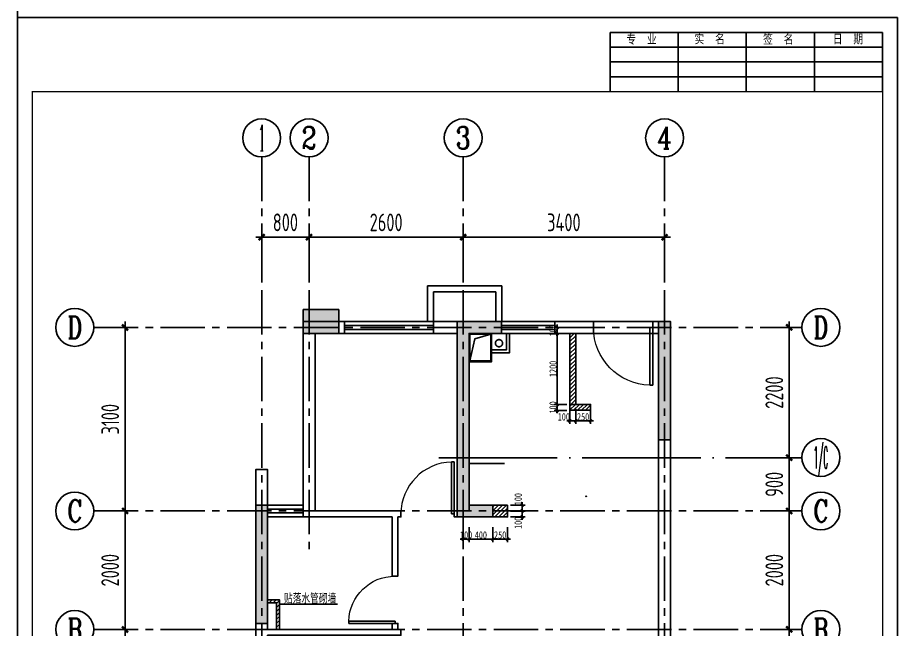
# Model space of a CAD drawing. Header units: millimetres. Extents: x -133666 to 880576, y -269375 to 86941.
# Drawn here: x 22354 to 37204, y -64237 to -53904 of the extents above; entities that cross this region are included whole.
import ezdxf
from ezdxf.enums import TextEntityAlignment as Align

# ---------------------------------------------------------------- set-up
doc = ezdxf.new("R2010")
doc.units = ezdxf.units.MM
doc.header["$LTSCALE"] = 1000
for name, pattern in [('6#轴网(1-4)20181120$0$11 12 17 18 19 20 21 22-ZW$0$DOTE', [2.42, 2, -0.2, 0.02, -0.2]), ('CENTER', [50.8, 31.75, -6.35, 6.35, -6.35]), ('CENTER2', [1.125, 0.75, -0.125, 0.125, -0.125]), ('PS', [3200, 1500, -200, 1500])]:
    doc.linetypes.add(name, pattern=pattern)
doc.layers.get('0').update_dxf_attribs({"linetype": 'CONTINUOUS'})
doc.layers.get('Defpoints').update_dxf_attribs({"color": 6, "linetype": 'CONTINUOUS'})
for name, color, linetype in [('6#轴网(1-4)20181120$0$11 12 17 18 19 20 21 22-ZW$0$AXIS_轴号_A', 8, 'CONTINUOUS'), ('6#轴网(1-4)20181120$0$11 12 17 18 19 20 21 22-ZW$0$AXIS_轴文_A', 8, 'CONTINUOUS'), ('6#轴网(1-4)20181120$0$11 12 17 18 19 20 21 22-ZW$0$AXIS_轴线_A', 8, '6#轴网(1-4)20181120$0$11 12 17 18 19 20 21 22-ZW$0$DOTE'), ('6#轴网(1-4)20181120$0$AXIS_TEXT', 8, 'CONTINUOUS'), ('A-area', 23, 'CONTINUOUS'), ('A-Lvtry', 5, 'CONTINUOUS'), ('A-烟气道', 105, 'CONTINUOUS'), ('AXIS', 253, 'CENTER'), ('BORDER', 7, 'CONTINUOUS'), ('DIM', 3, 'CONTINUOUS'), ('PS', 6, 'PS'), ('PUB_HATCH', 8, 'CONTINUOUS'), ('PUB_TEXT', 7, 'CONTINUOUS'), ('S-降板', 143, 'CONTINUOUS'), ('TEXT', 7, 'CONTINUOUS'), ('TQ', 7, 'CONTINUOUS'), ('WALL', 2, 'CONTINUOUS'), ('WINDOW', 4, 'CONTINUOUS'), ('ZZ001-PC 轮廓', 30, 'CONTINUOUS'), ('剪力墙', 6, 'CONTINUOUS'), ('栏杆', 142, 'CONTINUOUS'), ('门', 9, 'CONTINUOUS')]:
    doc.layers.add(name, color=color, linetype=linetype)
doc.styles.add('6#轴网(1-4)20181120$0$11 12 17 18 19 20 21 22-ZW$0$_TCH_AXIS', font='COMPLEX', dxfattribs={"bigfont": 'GBCBIG'})
doc.styles.add('6#轴网(1-4)20181120$0$COMPLEX', font='COMPLEX')
doc.styles.add('DIM', font='', dxfattribs={"width": 0.7})
doc.styles.add('TSSD_NORM', font='tssdeng.shx', dxfattribs={"bigfont": 'hztxt.shx'})
doc.styles.add('ZZ', font='tssdeng.shx', dxfattribs={"width": 0.7, "bigfont": 'tssdchn.shx'})
doc.styles.add('黑体', font='simhei.ttf')
doc.styles.get('DIM').set_extended_font_data('SimSun')
doc.dimstyles.new('TSSD_100_100', dxfattribs={"dimtxt": 300, "dimasz": 100, "dimexe": 100, "dimexo": 250, "dimgap": 100, "dimtad": 1, "dimdec": 0, "dimzin": 0, "dimdsep": 46, "dimtxsty": 'ZZ', "dimblk": 'ARCHTICK', "dimcen": 0, "dimdle": 100, "dimclrd": 256, "dimclrt": 7, "dimadec": 0, "dimazin": 0, "dimtfac": 1, "dimtdec": 0, "dimtix": 1, "dimtmove": 2, "dimatfit": 3, "dimfxl": 0, "dimtolj": 1, "dimtzin": 0, "dimarcsym": 0})
doc.dimstyles.new('金螳螂1-50', dxfattribs={"dimscale": 50, "dimtxt": 2.5, "dimasz": 1, "dimexe": 1, "dimexo": 1, "dimgap": 0.1, "dimtad": 1, "dimdec": 0, "dimrnd": 5, "dimzin": 0, "dimdsep": 46, "dimtxsty": 'DIM', "dimblk": 'ARCHTICK', "dimcen": 2, "dimdle": 1, "dimclrd": 254, "dimclre": 254, "dimclrt": 30, "dimadec": 0, "dimazin": 0, "dimtfac": 1, "dimtdec": 0, "dimtix": 1, "dimtmove": 2, "dimatfit": 3, "dimldrblk": 'A', "dimfxl": 0, "dimtolj": 1, "dimtzin": 0, "dimarcsym": 0})

# ---------------------------------------------------------------- blocks, each defined once
blk = doc.blocks.new('6#轴网(1-4)20181120$0$_AXISO')
at = {"color": 8}
blk.add_circle((0, 0), 0.5, dxfattribs=at)
at = {"layer": '6#轴网(1-4)20181120$0$AXIS_TEXT', "color": 8, "style": '6#轴网(1-4)20181120$0$COMPLEX', "width": 1.041667}
blk.add_attdef('A', text='', height=0.56, dxfattribs=at).set_placement((-0.25, -0.28), (0.25, -0.28), align=Align.FIT)
blk = doc.blocks.new('_ArchTick')
at = {"color": 0, "linetype": 'ByBlock', "const_width": 0.4}
blk.add_lwpolyline([(-0.5, -0.5), (0.5, 0.5)], dxfattribs=at)
blk = doc.blocks.new('*D341')
at = {"layer": 'Defpoints', "color": 0}
for p in [(-2307, 8900), (-2135, 8900), (-2135, 5800)]:
    blk.add_point(p, dxfattribs=at)
at = {"layer": 'DIM', "lineweight": -2}
blk.add_line((-2307, 5700), (-2307, 9000), dxfattribs=at)
at = {"layer": 'DIM', "color": 0, "lineweight": -2}
for p, q in [((-2385, 8900), (-2407, 8900)), ((-2385, 5800), (-2407, 5800))]:
    blk.add_line(p, q, dxfattribs=at)
at = {"layer": 'DIM', "lineweight": -2, "xscale": 100, "yscale": 100, "zscale": 100}
for p, rotation in [((-2307, 8900), 90), ((-2307, 5800), 270)]:
    blk.add_blockref('_ArchTick', p, dxfattribs=dict(at, rotation=rotation))
at = {"layer": 'DIM', "color": 7, "insert": (-2557, 7350), "char_height": 300, "attachment_point": 5, "rotation": 90, "style": 'ZZ'}
blk.add_mtext('\\A1;3100', dxfattribs=at)
blk = doc.blocks.new('*D342')
at = {"layer": 'Defpoints', "color": 0}
for p in [(3400, -1600), (0, -1725), (3400, -2379)]:
    blk.add_point(p, dxfattribs=at)
at = {"layer": 'DIM', "color": 0, "lineweight": -2}
for p, q in [((3400, -1850), (3400, -2479)), ((0, -1975), (0, -2479))]:
    blk.add_line(p, q, dxfattribs=at)
at = {"layer": 'DIM', "lineweight": -2}
blk.add_line((-100, -2379), (3500, -2379), dxfattribs=at)
at = {"layer": 'DIM', "lineweight": -2, "xscale": 100, "yscale": 100, "zscale": 100, "rotation": 180}
blk.add_blockref('_ArchTick', (0, -2379), dxfattribs=at)
at = {"layer": 'DIM', "lineweight": -2, "xscale": 100, "yscale": 100, "zscale": 100}
blk.add_blockref('_ArchTick', (3400, -2379), dxfattribs=at)
at = {"layer": 'DIM', "color": 7, "insert": (1700, -2129), "char_height": 300, "attachment_point": 5, "style": 'ZZ'}
blk.add_mtext('\\A1;3400', dxfattribs=at)
blk = doc.blocks.new('*D343')
at = {"layer": 'Defpoints', "color": 0}
for p in [(3400, -1600), (6800, -1600), (6800, -2379)]:
    blk.add_point(p, dxfattribs=at)
at = {"layer": 'DIM', "color": 0, "lineweight": -2}
for p, q in [((3400, -1850), (3400, -2479)), ((6800, -1850), (6800, -2479))]:
    blk.add_line(p, q, dxfattribs=at)
at = {"layer": 'DIM', "lineweight": -2}
blk.add_line((3300, -2379), (6900, -2379), dxfattribs=at)
at = {"layer": 'DIM', "lineweight": -2, "xscale": 100, "yscale": 100, "zscale": 100, "rotation": 180}
blk.add_blockref('_ArchTick', (3400, -2379), dxfattribs=at)
at = {"layer": 'DIM', "lineweight": -2, "xscale": 100, "yscale": 100, "zscale": 100}
blk.add_blockref('_ArchTick', (6800, -2379), dxfattribs=at)
at = {"layer": 'DIM', "color": 7, "insert": (5100, -2129), "char_height": 300, "attachment_point": 5, "style": 'ZZ'}
blk.add_mtext('\\A1;3400', dxfattribs=at)
blk = doc.blocks.new('*D344')
at = {"layer": 'Defpoints', "color": 0}
for p in [(-2135, 5800), (-2307, 3800), (-2135, 3800)]:
    blk.add_point(p, dxfattribs=at)
at = {"layer": 'DIM', "color": 0, "lineweight": -2}
for p, q in [((-2385, 5800), (-2407, 5800)), ((-2385, 3800), (-2407, 3800))]:
    blk.add_line(p, q, dxfattribs=at)
at = {"layer": 'DIM', "lineweight": -2}
blk.add_line((-2307, 5900), (-2307, 3700), dxfattribs=at)
at = {"layer": 'DIM', "lineweight": -2, "xscale": 100, "yscale": 100, "zscale": 100}
for p, rotation in [((-2307, 5800), 90), ((-2307, 3800), 270)]:
    blk.add_blockref('_ArchTick', p, dxfattribs=dict(at, rotation=rotation))
at = {"layer": 'DIM', "color": 7, "insert": (-2557, 4800), "char_height": 300, "attachment_point": 5, "rotation": 90, "style": 'ZZ'}
blk.add_mtext('\\A1;2000', dxfattribs=at)
blk = doc.blocks.new('*D345')
at = {"layer": 'Defpoints', "color": 0}
for p in [(-2135, 3800), (-2307, 100), (-2135, 100)]:
    blk.add_point(p, dxfattribs=at)
at = {"layer": 'DIM', "lineweight": -2}
blk.add_line((-2307, 3900), (-2307, 0), dxfattribs=at)
at = {"layer": 'DIM', "color": 0, "lineweight": -2}
for p, q in [((-2385, 3800), (-2407, 3800)), ((-2385, 100), (-2407, 100))]:
    blk.add_line(p, q, dxfattribs=at)
at = {"layer": 'DIM', "lineweight": -2, "xscale": 100, "yscale": 100, "zscale": 100}
for p, rotation in [((-2307, 3800), 90), ((-2307, 100), 270)]:
    blk.add_blockref('_ArchTick', p, dxfattribs=dict(at, rotation=rotation))
at = {"layer": 'DIM', "color": 7, "insert": (-2557, 1950), "char_height": 300, "attachment_point": 5, "rotation": 90, "style": 'ZZ'}
blk.add_mtext('\\A1;3700', dxfattribs=at)
blk = doc.blocks.new('*D346')
at = {"layer": 'Defpoints', "color": 0}
for p in [(6800, 10424), (3400, 9440), (6800, 9440)]:
    blk.add_point(p, dxfattribs=at)
at = {"layer": 'DIM', "lineweight": -2}
blk.add_line((3300, 10424), (6900, 10424), dxfattribs=at)
at = {"layer": 'DIM', "color": 0, "lineweight": -2}
for p, q in [((3400, 9690), (3400, 10524)), ((6800, 9690), (6800, 10524))]:
    blk.add_line(p, q, dxfattribs=at)
at = {"layer": 'DIM', "lineweight": -2, "xscale": 100, "yscale": 100, "zscale": 100, "rotation": 180}
blk.add_blockref('_ArchTick', (3400, 10424), dxfattribs=at)
at = {"layer": 'DIM', "lineweight": -2, "xscale": 100, "yscale": 100, "zscale": 100}
blk.add_blockref('_ArchTick', (6800, 10424), dxfattribs=at)
at = {"layer": 'DIM', "color": 7, "insert": (5100, 10674), "char_height": 300, "attachment_point": 5, "style": 'ZZ'}
blk.add_mtext('\\A1;3400', dxfattribs=at)
blk = doc.blocks.new('*D347')
at = {"layer": 'Defpoints', "color": 0}
for p in [(8739, 100), (8902, 100), (8739, -1500)]:
    blk.add_point(p, dxfattribs=at)
at = {"layer": 'DIM', "lineweight": -2}
blk.add_line((8902, -1600), (8902, 200), dxfattribs=at)
at = {"layer": 'DIM', "color": 0, "lineweight": -2}
for p, q in [((8989, 100), (9002, 100)), ((8989, -1500), (9002, -1500))]:
    blk.add_line(p, q, dxfattribs=at)
at = {"layer": 'DIM', "lineweight": -2, "xscale": 100, "yscale": 100, "zscale": 100}
for p, rotation in [((8902, 100), 90), ((8902, -1500), 270)]:
    blk.add_blockref('_ArchTick', p, dxfattribs=dict(at, rotation=rotation))
at = {"layer": 'DIM', "color": 7, "insert": (8652, -700), "char_height": 300, "attachment_point": 5, "rotation": 90, "style": 'ZZ'}
blk.add_mtext('\\A1;1600', dxfattribs=at)
blk = doc.blocks.new('*D348')
at = {"layer": 'Defpoints', "color": 0}
for p in [(8739, 3800), (8902, 3800), (8739, 100)]:
    blk.add_point(p, dxfattribs=at)
at = {"layer": 'DIM', "lineweight": -2}
blk.add_line((8902, 0), (8902, 3900), dxfattribs=at)
at = {"layer": 'DIM', "color": 0, "lineweight": -2}
for p, q in [((8989, 3800), (9002, 3800)), ((8989, 100), (9002, 100))]:
    blk.add_line(p, q, dxfattribs=at)
at = {"layer": 'DIM', "lineweight": -2, "xscale": 100, "yscale": 100, "zscale": 100}
for p, rotation in [((8902, 3800), 90), ((8902, 100), 270)]:
    blk.add_blockref('_ArchTick', p, dxfattribs=dict(at, rotation=rotation))
at = {"layer": 'DIM', "color": 7, "insert": (8652, 1950), "char_height": 300, "attachment_point": 5, "rotation": 90, "style": 'ZZ'}
blk.add_mtext('\\A1;3700', dxfattribs=at)
blk = doc.blocks.new('*D349')
at = {"layer": 'Defpoints', "color": 0}
for p in [(8739, 5800), (8902, 5800), (8739, 3800)]:
    blk.add_point(p, dxfattribs=at)
at = {"layer": 'DIM', "lineweight": -2}
blk.add_line((8902, 3700), (8902, 5900), dxfattribs=at)
at = {"layer": 'DIM', "color": 0, "lineweight": -2}
for p, q in [((8989, 5800), (9002, 5800)), ((8989, 3800), (9002, 3800))]:
    blk.add_line(p, q, dxfattribs=at)
at = {"layer": 'DIM', "lineweight": -2, "xscale": 100, "yscale": 100, "zscale": 100}
for p, rotation in [((8902, 5800), 90), ((8902, 3800), 270)]:
    blk.add_blockref('_ArchTick', p, dxfattribs=dict(at, rotation=rotation))
at = {"layer": 'DIM', "color": 7, "insert": (8652, 4800), "char_height": 300, "attachment_point": 5, "rotation": 90, "style": 'ZZ'}
blk.add_mtext('\\A1;2000', dxfattribs=at)
blk = doc.blocks.new('*D350')
at = {"layer": 'Defpoints', "color": 0}
for p in [(8739, 6700), (8902, 6700), (8739, 5800)]:
    blk.add_point(p, dxfattribs=at)
at = {"layer": 'DIM', "lineweight": -2}
blk.add_line((8902, 5700), (8902, 6800), dxfattribs=at)
at = {"layer": 'DIM', "color": 0, "lineweight": -2}
for p, q in [((8989, 6700), (9002, 6700)), ((8989, 5800), (9002, 5800))]:
    blk.add_line(p, q, dxfattribs=at)
at = {"layer": 'DIM', "lineweight": -2, "xscale": 100, "yscale": 100, "zscale": 100}
for p, rotation in [((8902, 6700), 90), ((8902, 5800), 270)]:
    blk.add_blockref('_ArchTick', p, dxfattribs=dict(at, rotation=rotation))
at = {"layer": 'DIM', "color": 7, "insert": (8652, 6250), "char_height": 300, "attachment_point": 5, "rotation": 90, "style": 'ZZ'}
blk.add_mtext('\\A1;900', dxfattribs=at)
blk = doc.blocks.new('*D351')
at = {"layer": 'Defpoints', "color": 0}
for p in [(8739, 8900), (8902, 8900), (8739, 6700)]:
    blk.add_point(p, dxfattribs=at)
at = {"layer": 'DIM', "lineweight": -2}
blk.add_line((8902, 6600), (8902, 9000), dxfattribs=at)
at = {"layer": 'DIM', "color": 0, "lineweight": -2}
for p, q in [((8989, 8900), (9002, 8900)), ((8989, 6700), (9002, 6700))]:
    blk.add_line(p, q, dxfattribs=at)
at = {"layer": 'DIM', "lineweight": -2, "xscale": 100, "yscale": 100, "zscale": 100}
for p, rotation in [((8902, 8900), 90), ((8902, 6700), 270)]:
    blk.add_blockref('_ArchTick', p, dxfattribs=dict(at, rotation=rotation))
at = {"layer": 'DIM', "color": 7, "insert": (8652, 7800), "char_height": 300, "attachment_point": 5, "rotation": 90, "style": 'ZZ'}
blk.add_mtext('\\A1;2200', dxfattribs=at)
blk = doc.blocks.new('*D352')
at = {"layer": 'Defpoints', "color": 0}
for p in [(800, 10424), (0, 9440), (800, 9440)]:
    blk.add_point(p, dxfattribs=at)
at = {"layer": 'DIM', "lineweight": -2}
blk.add_line((-100, 10424), (900, 10424), dxfattribs=at)
at = {"layer": 'DIM', "color": 0, "lineweight": -2}
for p, q in [((0, 9690), (0, 10524)), ((800, 9690), (800, 10524))]:
    blk.add_line(p, q, dxfattribs=at)
at = {"layer": 'DIM', "lineweight": -2, "xscale": 100, "yscale": 100, "zscale": 100, "rotation": 180}
blk.add_blockref('_ArchTick', (0, 10424), dxfattribs=at)
at = {"layer": 'DIM', "lineweight": -2, "xscale": 100, "yscale": 100, "zscale": 100}
blk.add_blockref('_ArchTick', (800, 10424), dxfattribs=at)
at = {"layer": 'DIM', "color": 7, "insert": (400, 10674), "char_height": 300, "attachment_point": 5, "style": 'ZZ'}
blk.add_mtext('\\A1;800', dxfattribs=at)
blk = doc.blocks.new('*D353')
at = {"layer": 'Defpoints', "color": 0}
for p in [(3400, 10424), (800, 9440), (3400, 9440)]:
    blk.add_point(p, dxfattribs=at)
at = {"layer": 'DIM', "lineweight": -2}
blk.add_line((700, 10424), (3500, 10424), dxfattribs=at)
at = {"layer": 'DIM', "color": 0, "lineweight": -2}
for p, q in [((800, 9690), (800, 10524)), ((3400, 9690), (3400, 10524))]:
    blk.add_line(p, q, dxfattribs=at)
at = {"layer": 'DIM', "lineweight": -2, "xscale": 100, "yscale": 100, "zscale": 100, "rotation": 180}
blk.add_blockref('_ArchTick', (800, 10424), dxfattribs=at)
at = {"layer": 'DIM', "lineweight": -2, "xscale": 100, "yscale": 100, "zscale": 100}
blk.add_blockref('_ArchTick', (3400, 10424), dxfattribs=at)
at = {"layer": 'DIM', "color": 7, "insert": (2100, 10674), "char_height": 300, "attachment_point": 5, "style": 'ZZ'}
blk.add_mtext('\\A1;2600', dxfattribs=at)
blk = doc.blocks.new('_TSHQ_H')
at = {"layer": 'TQ'}
for p, q in [((-92, 0), (-92, 20)), ((0, 20), (-92, 20)), ((-69, 0), (-69, 20)), ((-46, 0), (-46, 20)), ((-23, 0), (-23, 20)), ((0, 0), (0, 20)), ((0, 15), (-92, 15)), ((0, 10), (-92, 10)), ((0, 5), (-92, 5))]:
    blk.add_line(p, q, dxfattribs=at)
at = {"layer": 'TEXT', "style": 'TSSD_NORM'}
for s, p in [('专  业', (-81.37, 15.89)), ('实  名', (-58.38, 16)), ('签  名', (-35.23, 15.89)), ('日  期', (-11.69, 16))]:
    blk.add_text(s, height=3, dxfattribs=at).set_placement(p, align=Align.CENTER)
blk = doc.blocks.new('B20190319225928')
at = {"layer": 'BORDER'}
blk.add_lwpolyline([(0, 0), (0, 29700), (42000, 29700), (42000, 0)], close=True, dxfattribs=at)
at = {"layer": 'BORDER', "const_width": 50}
blk.add_lwpolyline([(2500, 500), (2500, 29200), (41500, 29200), (41500, 500)], close=True, dxfattribs=at)
at = {"layer": 'BORDER', "xscale": 100, "yscale": 100, "zscale": 100, "rotation": 90}
blk.add_blockref('_TSHQ_H', (2500, 29200), dxfattribs=at)
blk = doc.blocks.new('A3ktsjw')
at = {"layer": '栏杆'}
for points in [[(-26114, 169535), (-26114, 170135), (-24864, 170135), (-24864, 169535)], [(-26014, 169535), (-26014, 170035), (-24964, 170035), (-24964, 169535)]]:
    blk.add_lwpolyline(points, dxfattribs=at)
blk = doc.blocks.new('$DorLib2D$00000001')
for p, q in [((0.45, 0.975), (0.5, 0.975)), ((0.45, 0), (0.45, 0.975)), ((0.5, 0), (0.5, 0.975)), ((0.5, 0), (0.45, 0))]:
    blk.add_line(p, q)
at = {"lineweight": 13}
blk.add_arc((0.475, 0), 0.975, 91.4693, 180, dxfattribs=at)
blk = doc.blocks.new('$TCHSYS$WIN2D')
for p, q in [((-0.5, 0.5), (0.5, 0.5)), ((-0.5, 0.5), (-0.5, -0.5)), ((0.5, 0.5), (0.5, -0.5)), ((0.5, 0.1667), (-0.5, 0.1667)), ((0.5, -0.1667), (-0.5, -0.1667)), ((-0.5, -0.5), (0.5, -0.5))]:
    blk.add_line(p, q)
blk = doc.blocks.new('*D301')
at = {"layer": 'Defpoints', "color": 0}
for p in [(29874, -62337), (29974, -62337), (29974, -62711)]:
    blk.add_point(p, dxfattribs=at)
at = {"layer": 'DIM', "color": 254, "lineweight": -2}
for p, q in [((29874, -62511), (29874, -62761)), ((29974, -62511), (29974, -62761)), ((29874, -62711), (29824, -62711)), ((29874, -62711), (29974, -62711)), ((29974, -62711), (30024, -62711))]:
    blk.add_line(p, q, dxfattribs=at)
at = {"layer": 'DIM', "color": 254, "lineweight": -2, "xscale": 50, "yscale": 50, "zscale": 50}
blk.add_blockref('_ArchTick', (29874, -62711), dxfattribs=at)
at = {"layer": 'DIM', "color": 254, "lineweight": -2, "xscale": 50, "yscale": 50, "zscale": 50, "rotation": 180}
blk.add_blockref('_ArchTick', (29974, -62711), dxfattribs=at)
at = {"layer": 'DIM', "color": 30, "insert": (29924, -62643), "char_height": 125, "attachment_point": 5, "style": 'DIM'}
blk.add_mtext('\\A1;100', dxfattribs=at)
blk = doc.blocks.new('A')
for p, q in [((-0.37, 0), (-2.13, 0)), ((-1.44, 1.15), (-1.09, 1.44)), ((-1.44, 1.15), (-0.37, 0)), ((-1.44, -1.15), (-0.37, 0)), ((-1.09, 1.44), (0, 0)), ((-1.09, -1.44), (0, 0)), ((-1.44, -1.15), (-1.09, -1.44))]:
    blk.add_line(p, q)
for points in [[(-1.44, 1.15), (-1.09, 1.44), (-0.37, 0), (0, 0)], [(-1.44, -1.15), (-1.09, -1.44), (-0.37, 0), (0, 0)]]:
    blk.add_solid(points)
blk = doc.blocks.new('*D1223')
at = {"layer": 'Defpoints', "color": 0}
for p in [(31674, -60437), (31774, -60437), (31774, -60714)]:
    blk.add_point(p, dxfattribs=at)
at = {"layer": 'DIM', "color": 254, "lineweight": -2}
for p, q in [((31674, -60514), (31674, -60764)), ((31774, -60514), (31774, -60764)), ((31624, -60714), (31824, -60714))]:
    blk.add_line(p, q, dxfattribs=at)
at = {"layer": 'DIM', "color": 254, "lineweight": -2, "xscale": 50, "yscale": 50, "zscale": 50, "rotation": 180}
blk.add_blockref('_ArchTick', (31674, -60714), dxfattribs=at)
at = {"layer": 'DIM', "color": 254, "lineweight": -2, "xscale": 50, "yscale": 50, "zscale": 50}
blk.add_blockref('_ArchTick', (31774, -60714), dxfattribs=at)
at = {"layer": 'DIM', "color": 30, "insert": (31574, -60647), "char_height": 125, "attachment_point": 5, "style": 'DIM'}
blk.add_mtext('\\A1;100', dxfattribs=at)
blk = doc.blocks.new('*D302')
at = {"layer": 'Defpoints', "color": 0}
for p in [(31459, -59237), (31674, -59237), (31674, -60437)]:
    blk.add_point(p, dxfattribs=at)
at = {"layer": 'DIM', "color": 254, "lineweight": -2}
for p, q in [((31624, -59237), (31409, -59237)), ((31459, -60487), (31459, -59187)), ((31624, -60437), (31409, -60437))]:
    blk.add_line(p, q, dxfattribs=at)
at = {"layer": 'DIM', "color": 254, "lineweight": -2, "xscale": 50, "yscale": 50, "zscale": 50}
for p, rotation in [((31459, -59237), 90), ((31459, -60437), 270)]:
    blk.add_blockref('_ArchTick', p, dxfattribs=dict(at, rotation=rotation))
at = {"layer": 'DIM', "color": 30, "insert": (31392, -59837), "char_height": 125, "attachment_point": 5, "rotation": 90, "style": 'DIM'}
blk.add_mtext('\\A1;1200', dxfattribs=at)
blk = doc.blocks.new('*D303')
at = {"layer": 'Defpoints', "color": 0}
for p in [(31459, -59137), (31674, -59137), (31674, -59237)]:
    blk.add_point(p, dxfattribs=at)
at = {"layer": 'DIM', "color": 254, "lineweight": -2}
for p, q in [((31459, -59137), (31459, -59087)), ((31624, -59137), (31409, -59137)), ((31624, -59237), (31409, -59237)), ((31459, -59237), (31459, -59137)), ((31459, -59237), (31459, -59287))]:
    blk.add_line(p, q, dxfattribs=at)
at = {"layer": 'DIM', "color": 254, "lineweight": -2, "xscale": 50, "yscale": 50, "zscale": 50}
for p, rotation in [((31459, -59137), 270), ((31459, -59237), 90)]:
    blk.add_blockref('_ArchTick', p, dxfattribs=dict(at, rotation=rotation))
at = {"layer": 'DIM', "color": 30, "insert": (31392, -59187), "char_height": 125, "attachment_point": 5, "rotation": 90, "style": 'DIM'}
blk.add_mtext('\\A1;100', dxfattribs=at)
blk = doc.blocks.new('*D778')
at = {"layer": 'Defpoints', "color": 0}
for p in [(29974, -62337), (30374, -62337), (30374, -62711)]:
    blk.add_point(p, dxfattribs=at)
at = {"layer": 'DIM', "color": 254, "lineweight": -2}
for p, q in [((29974, -62511), (29974, -62761)), ((30374, -62511), (30374, -62761)), ((29924, -62711), (30424, -62711))]:
    blk.add_line(p, q, dxfattribs=at)
at = {"layer": 'DIM', "color": 254, "lineweight": -2, "xscale": 50, "yscale": 50, "zscale": 50, "rotation": 180}
blk.add_blockref('_ArchTick', (29974, -62711), dxfattribs=at)
at = {"layer": 'DIM', "color": 254, "lineweight": -2, "xscale": 50, "yscale": 50, "zscale": 50}
blk.add_blockref('_ArchTick', (30374, -62711), dxfattribs=at)
at = {"layer": 'DIM', "color": 30, "insert": (30174, -62643), "char_height": 125, "attachment_point": 5, "style": 'DIM'}
blk.add_mtext('\\A1;400', dxfattribs=at)
blk = doc.blocks.new('*D1180')
at = {"layer": 'Defpoints', "color": 0}
for p in [(30374, -62337), (30624, -62337), (30624, -62711)]:
    blk.add_point(p, dxfattribs=at)
at = {"layer": 'DIM', "color": 254, "lineweight": -2}
for p, q in [((30374, -62511), (30374, -62761)), ((30624, -62511), (30624, -62761)), ((30324, -62711), (30674, -62711))]:
    blk.add_line(p, q, dxfattribs=at)
at = {"layer": 'DIM', "color": 254, "lineweight": -2, "xscale": 50, "yscale": 50, "zscale": 50, "rotation": 180}
blk.add_blockref('_ArchTick', (30374, -62711), dxfattribs=at)
at = {"layer": 'DIM', "color": 254, "lineweight": -2, "xscale": 50, "yscale": 50, "zscale": 50}
blk.add_blockref('_ArchTick', (30624, -62711), dxfattribs=at)
at = {"layer": 'DIM', "color": 30, "insert": (30499, -62643), "char_height": 125, "attachment_point": 5, "style": 'DIM'}
blk.add_mtext('\\A1;250', dxfattribs=at)
blk = doc.blocks.new('*D1181')
at = {"layer": 'Defpoints', "color": 0}
for p in [(30624, -62237), (30624, -62337), (30871, -62237)]:
    blk.add_point(p, dxfattribs=at)
at = {"layer": 'DIM', "color": 254, "lineweight": -2}
for p, q in [((30871, -62387), (30871, -62187)), ((30674, -62237), (30921, -62237)), ((30674, -62337), (30921, -62337))]:
    blk.add_line(p, q, dxfattribs=at)
at = {"layer": 'DIM', "color": 254, "lineweight": -2, "xscale": 50, "yscale": 50, "zscale": 50}
for p, rotation in [((30871, -62237), 90), ((30871, -62337), 270)]:
    blk.add_blockref('_ArchTick', p, dxfattribs=dict(at, rotation=rotation))
at = {"layer": 'DIM', "color": 30, "insert": (30803, -62437), "char_height": 125, "attachment_point": 5, "rotation": 90, "style": 'DIM'}
blk.add_mtext('\\A1;100', dxfattribs=at)
blk = doc.blocks.new('*D1182')
at = {"layer": 'Defpoints', "color": 0}
for p in [(30624, -62137), (30871, -62137), (30624, -62237)]:
    blk.add_point(p, dxfattribs=at)
at = {"layer": 'DIM', "color": 254, "lineweight": -2}
for p, q in [((30674, -62137), (30921, -62137)), ((30871, -62287), (30871, -62087)), ((30674, -62237), (30921, -62237))]:
    blk.add_line(p, q, dxfattribs=at)
at = {"layer": 'DIM', "color": 254, "lineweight": -2, "xscale": 50, "yscale": 50, "zscale": 50}
for p, rotation in [((30871, -62137), 90), ((30871, -62237), 270)]:
    blk.add_blockref('_ArchTick', p, dxfattribs=dict(at, rotation=rotation))
at = {"layer": 'DIM', "color": 30, "insert": (30803, -62036), "char_height": 125, "attachment_point": 5, "rotation": 90, "style": 'DIM'}
blk.add_mtext('\\A1;100', dxfattribs=at)
blk = doc.blocks.new('*D1230')
at = {"layer": 'Defpoints', "color": 0}
for p in [(31774, -60437), (32024, -60437), (32024, -60714)]:
    blk.add_point(p, dxfattribs=at)
at = {"layer": 'DIM', "color": 254, "lineweight": -2}
for p, q in [((31774, -60514), (31774, -60764)), ((32024, -60514), (32024, -60764)), ((31724, -60714), (32074, -60714))]:
    blk.add_line(p, q, dxfattribs=at)
at = {"layer": 'DIM', "color": 254, "lineweight": -2, "xscale": 50, "yscale": 50, "zscale": 50, "rotation": 180}
blk.add_blockref('_ArchTick', (31774, -60714), dxfattribs=at)
at = {"layer": 'DIM', "color": 254, "lineweight": -2, "xscale": 50, "yscale": 50, "zscale": 50}
blk.add_blockref('_ArchTick', (32024, -60714), dxfattribs=at)
at = {"layer": 'DIM', "color": 30, "insert": (31899, -60647), "char_height": 125, "attachment_point": 5, "style": 'DIM'}
blk.add_mtext('\\A1;250', dxfattribs=at)
blk = doc.blocks.new('*D1231')
at = {"layer": 'Defpoints', "color": 0}
for p in [(31674, -60437), (31459, -60537), (31674, -60537)]:
    blk.add_point(p, dxfattribs=at)
at = {"layer": 'DIM', "color": 254, "lineweight": -2}
for p, q in [((31624, -60437), (31409, -60437)), ((31459, -60437), (31459, -60387)), ((31459, -60437), (31459, -60537)), ((31624, -60537), (31409, -60537)), ((31459, -60537), (31459, -60587))]:
    blk.add_line(p, q, dxfattribs=at)
at = {"layer": 'DIM', "color": 254, "lineweight": -2, "xscale": 50, "yscale": 50, "zscale": 50}
for p, rotation in [((31459, -60437), 270), ((31459, -60537), 90)]:
    blk.add_blockref('_ArchTick', p, dxfattribs=dict(at, rotation=rotation))
at = {"layer": 'DIM', "color": 30, "insert": (31392, -60487), "char_height": 125, "attachment_point": 5, "rotation": 90, "style": 'DIM'}
blk.add_mtext('\\A1;100', dxfattribs=at)
blk = doc.blocks.new('B20190222125856')
at = {"layer": '6#轴网(1-4)20181120$0$11 12 17 18 19 20 21 22-ZW$0$AXIS_轴线_A'}
blk.add_line((2989.5, 6700), (9118.2, 6700), dxfattribs=at)
at = {"layer": 'AXIS', "linetype": 'CENTER2'}
for p, q in [((0, 11781), (0, -2685.7)), ((800, 11781), (800, 5144.8)), ((3400, 11781), (3400, -2685.7)), ((6800, 11781), (6800, -2685.7)), ((-2834.7, 8900), (9118.1, 8900)), ((-2834.7, 5800), (9118.1, 5800)), ((-2834.7, 3800), (9118.1, 3800)), ((-2834.7, 100), (9118.1, 100)), ((2786.3, -1500), (9118.1, -1500))]:
    blk.add_line(p, q, dxfattribs=at)
at = {"layer": '6#轴网(1-4)20181120$0$11 12 17 18 19 20 21 22-ZW$0$AXIS_轴号_A'}
ref = blk.add_blockref('6#轴网(1-4)20181120$0$_AXISO', (0, 12101), dxfattribs=dict(at, xscale=640, yscale=640, zscale=640))
ref.add_attrib('A', '1', dxfattribs={"layer": '6#轴网(1-4)20181120$0$11 12 17 18 19 20 21 22-ZW$0$AXIS_轴文_A', "height": 435.8, "style": '6#轴网(1-4)20181120$0$11 12 17 18 19 20 21 22-ZW$0$_TCH_AXIS', "width": 0.555556}).set_placement((-51.9, 11883.1), (51.9, 11883.1), align=Align.FIT)
ref = blk.add_blockref('6#轴网(1-4)20181120$0$_AXISO', (800, 12101), dxfattribs=dict(at, xscale=640, yscale=640, zscale=640))
ref.add_attrib('A', '2', dxfattribs={"layer": '6#轴网(1-4)20181120$0$11 12 17 18 19 20 21 22-ZW$0$AXIS_轴文_A', "height": 372.8, "style": '6#轴网(1-4)20181120$0$11 12 17 18 19 20 21 22-ZW$0$_TCH_AXIS'}).set_placement((675.7, 11914.6), (924.3, 11914.6), align=Align.FIT)
ref = blk.add_blockref('6#轴网(1-4)20181120$0$_AXISO', (3400, 12101), dxfattribs=dict(at, xscale=640, yscale=640, zscale=640))
ref.add_attrib('A', '3', dxfattribs={"layer": '6#轴网(1-4)20181120$0$11 12 17 18 19 20 21 22-ZW$0$AXIS_轴文_A', "height": 372.8, "style": '6#轴网(1-4)20181120$0$11 12 17 18 19 20 21 22-ZW$0$_TCH_AXIS'}).set_placement((3275.7, 11914.6), (3524.3, 11914.6), align=Align.FIT)
ref = blk.add_blockref('6#轴网(1-4)20181120$0$_AXISO', (6800, 12101), dxfattribs=dict(at, xscale=640, yscale=640, zscale=640))
ref.add_attrib('A', '4', dxfattribs={"layer": '6#轴网(1-4)20181120$0$11 12 17 18 19 20 21 22-ZW$0$AXIS_轴文_A', "height": 372.8, "style": '6#轴网(1-4)20181120$0$11 12 17 18 19 20 21 22-ZW$0$_TCH_AXIS', "width": 0.875}).set_placement((6675.7, 11914.6), (6924.3, 11914.6), align=Align.FIT)
at = {"layer": '6#轴网(1-4)20181120$0$11 12 17 18 19 20 21 22-ZW$0$AXIS_轴号_A', "color": 6}
ref = blk.add_blockref('6#轴网(1-4)20181120$0$_AXISO', (-3154.7, 8900), dxfattribs=dict(at, xscale=640, yscale=640, zscale=640))
ref.add_attrib('A', 'D', dxfattribs={"layer": '6#轴网(1-4)20181120$0$11 12 17 18 19 20 21 22-ZW$0$AXIS_轴文_A', "height": 372.8, "style": '6#轴网(1-4)20181120$0$11 12 17 18 19 20 21 22-ZW$0$_TCH_AXIS', "width": 0.823529}).set_placement((-3278.9, 8713.6), (-3030.4, 8713.6), align=Align.FIT)
ref = blk.add_blockref('6#轴网(1-4)20181120$0$_AXISO', (9438.1, 8900), dxfattribs=dict(at, xscale=640, yscale=640, zscale=640))
ref.add_attrib('A', 'D', dxfattribs={"layer": '6#轴网(1-4)20181120$0$11 12 17 18 19 20 21 22-ZW$0$AXIS_轴文_A', "height": 372.8, "style": '6#轴网(1-4)20181120$0$11 12 17 18 19 20 21 22-ZW$0$_TCH_AXIS', "width": 0.823529}).set_placement((9313.9, 8713.6), (9562.4, 8713.6), align=Align.FIT)
ref = blk.add_blockref('6#轴网(1-4)20181120$0$_AXISO', (9438.2, 6703.8), dxfattribs=dict(at, xscale=640, yscale=640, zscale=640))
ref.add_attrib('A', '1/C', dxfattribs={"layer": '6#轴网(1-4)20181120$0$11 12 17 18 19 20 21 22-ZW$0$AXIS_轴文_A', "height": 372.76, "style": '6#轴网(1-4)20181120$0$11 12 17 18 19 20 21 22-ZW$0$_TCH_AXIS', "width": 0.269231}).set_placement((9313.9, 6517.5), (9562.4, 6517.5), align=Align.FIT)
ref = blk.add_blockref('6#轴网(1-4)20181120$0$_AXISO', (-3154.7, 5800), dxfattribs=dict(at, xscale=640, yscale=640, zscale=640))
ref.add_attrib('A', 'C', dxfattribs={"layer": '6#轴网(1-4)20181120$0$11 12 17 18 19 20 21 22-ZW$0$AXIS_轴文_A', "height": 372.8, "style": '6#轴网(1-4)20181120$0$11 12 17 18 19 20 21 22-ZW$0$_TCH_AXIS', "width": 0.933333}).set_placement((-3278.9, 5613.6), (-3030.4, 5613.6), align=Align.FIT)
ref = blk.add_blockref('6#轴网(1-4)20181120$0$_AXISO', (9438.1, 5800), dxfattribs=dict(at, xscale=640, yscale=640, zscale=640))
ref.add_attrib('A', 'C', dxfattribs={"layer": '6#轴网(1-4)20181120$0$11 12 17 18 19 20 21 22-ZW$0$AXIS_轴文_A', "height": 372.8, "style": '6#轴网(1-4)20181120$0$11 12 17 18 19 20 21 22-ZW$0$_TCH_AXIS', "width": 0.933333}).set_placement((9313.9, 5613.6), (9562.4, 5613.6), align=Align.FIT)
ref = blk.add_blockref('6#轴网(1-4)20181120$0$_AXISO', (-3154.7, 3800), dxfattribs=dict(at, xscale=640, yscale=640, zscale=640))
ref.add_attrib('A', 'B', dxfattribs={"layer": '6#轴网(1-4)20181120$0$11 12 17 18 19 20 21 22-ZW$0$AXIS_轴文_A', "height": 372.8, "style": '6#轴网(1-4)20181120$0$11 12 17 18 19 20 21 22-ZW$0$_TCH_AXIS', "width": 0.823529}).set_placement((-3278.9, 3613.6), (-3030.4, 3613.6), align=Align.FIT)
ref = blk.add_blockref('6#轴网(1-4)20181120$0$_AXISO', (9438.1, 3800), dxfattribs=dict(at, xscale=640, yscale=640, zscale=640))
ref.add_attrib('A', 'B', dxfattribs={"layer": '6#轴网(1-4)20181120$0$11 12 17 18 19 20 21 22-ZW$0$AXIS_轴文_A', "height": 372.8, "style": '6#轴网(1-4)20181120$0$11 12 17 18 19 20 21 22-ZW$0$_TCH_AXIS', "width": 0.823529}).set_placement((9313.9, 3613.6), (9562.4, 3613.6), align=Align.FIT)
ref = blk.add_blockref('6#轴网(1-4)20181120$0$_AXISO', (-3154.7, 100), dxfattribs=dict(at, xscale=640, yscale=640, zscale=640))
ref.add_attrib('A', 'A', dxfattribs={"layer": '6#轴网(1-4)20181120$0$11 12 17 18 19 20 21 22-ZW$0$AXIS_轴文_A', "height": 372.8, "style": '6#轴网(1-4)20181120$0$11 12 17 18 19 20 21 22-ZW$0$_TCH_AXIS', "width": 0.777778}).set_placement((-3278.9, -86.4), (-3030.4, -86.4), align=Align.FIT)
ref = blk.add_blockref('6#轴网(1-4)20181120$0$_AXISO', (9438.1, 100), dxfattribs=dict(at, xscale=640, yscale=640, zscale=640))
ref.add_attrib('A', 'A', dxfattribs={"layer": '6#轴网(1-4)20181120$0$11 12 17 18 19 20 21 22-ZW$0$AXIS_轴文_A', "height": 372.8, "style": '6#轴网(1-4)20181120$0$11 12 17 18 19 20 21 22-ZW$0$_TCH_AXIS', "width": 0.777778}).set_placement((9313.9, -86.4), (9562.4, -86.4), align=Align.FIT)
ref = blk.add_blockref('6#轴网(1-4)20181120$0$_AXISO', (9438.1, -1500), dxfattribs=dict(at, xscale=640, yscale=640, zscale=640))
ref.add_attrib('A', '1/A', dxfattribs={"layer": '6#轴网(1-4)20181120$0$11 12 17 18 19 20 21 22-ZW$0$AXIS_轴文_A', "height": 372.76, "style": '6#轴网(1-4)20181120$0$11 12 17 18 19 20 21 22-ZW$0$_TCH_AXIS', "width": 0.254545}).set_placement((9313.9, -1686.4), (9562.4, -1686.4), align=Align.FIT)
at = {"layer": '6#轴网(1-4)20181120$0$11 12 17 18 19 20 21 22-ZW$0$AXIS_轴号_A'}
ref = blk.add_blockref('6#轴网(1-4)20181120$0$_AXISO', (0, -3005.7), dxfattribs=dict(at, xscale=640, yscale=640, zscale=640))
ref.add_attrib('A', '1', dxfattribs={"layer": '6#轴网(1-4)20181120$0$11 12 17 18 19 20 21 22-ZW$0$AXIS_轴文_A', "height": 435.8, "style": '6#轴网(1-4)20181120$0$11 12 17 18 19 20 21 22-ZW$0$_TCH_AXIS', "width": 0.555556}).set_placement((-51.9, -3223.6), (51.9, -3223.6), align=Align.FIT)
ref = blk.add_blockref('6#轴网(1-4)20181120$0$_AXISO', (3400, -3005.7), dxfattribs=dict(at, xscale=640, yscale=640, zscale=640))
ref.add_attrib('A', '3', dxfattribs={"layer": '6#轴网(1-4)20181120$0$11 12 17 18 19 20 21 22-ZW$0$AXIS_轴文_A', "height": 372.8, "style": '6#轴网(1-4)20181120$0$11 12 17 18 19 20 21 22-ZW$0$_TCH_AXIS'}).set_placement((3275.7, -3192.1), (3524.3, -3192.1), align=Align.FIT)
ref = blk.add_blockref('6#轴网(1-4)20181120$0$_AXISO', (6800, -3005.7), dxfattribs=dict(at, xscale=640, yscale=640, zscale=640))
ref.add_attrib('A', '4', dxfattribs={"layer": '6#轴网(1-4)20181120$0$11 12 17 18 19 20 21 22-ZW$0$AXIS_轴文_A', "height": 372.8, "style": '6#轴网(1-4)20181120$0$11 12 17 18 19 20 21 22-ZW$0$_TCH_AXIS', "width": 0.875}).set_placement((6675.7, -3192.1), (6924.3, -3192.1), align=Align.FIT)
at = {"layer": 'DIM'}
for base, p1, p2, picture, middle in [((800, 10424), (0, 9440.5), (800, 9440.5), '*D352', (400, 10674)), ((3400, 10424), (800, 9440.5), (3400, 9440.5), '*D353', (2100, 10674)), ((6800, 10424), (3400, 9440.5), (6800, 9440.5), '*D346', (5100, 10674)), ((3400, -2379.1), (0, -1724.9), (3400, -1600), '*D342', (1700, -2129.1)), ((6800, -2379.1), (3400, -1600), (6800, -1600), '*D343', (5100, -2129.1))]:
    dim = blk.add_linear_dim(base=base, p1=p1, p2=p2, dimstyle='TSSD_100_100', dxfattribs=at)
    dim.commit()
    dim.dimension.update_dxf_attribs({"geometry": picture, "text_midpoint": middle})
for base, p1, p2, picture, middle in [((-2307.2, 8900), (-2134.7, 5800), (-2134.7, 8900), '*D341', (-2557.2, 7350)), ((8902.1, 8900), (8738.9, 6700), (8738.9, 8900), '*D351', (8652.1, 7800)), ((8902.1, 6700), (8738.9, 5800), (8738.9, 6700), '*D350', (8652.1, 6250)), ((-2307.2, 3800), (-2134.7, 5800), (-2134.7, 3800), '*D344', (-2557.2, 4800)), ((8902.1, 5800), (8738.9, 3800), (8738.9, 5800), '*D349', (8652.1, 4800)), ((-2307.2, 100), (-2134.7, 3800), (-2134.7, 100), '*D345', (-2557.2, 1950)), ((8902.1, 3800), (8738.9, 100), (8738.9, 3800), '*D348', (8652.1, 1950)), ((8902.1, 100), (8738.9, -1500), (8738.9, 100), '*D347', (8652.1, -700))]:
    dim = blk.add_linear_dim(base=base, p1=p1, p2=p2, angle=90, dimstyle='TSSD_100_100', dxfattribs=at)
    dim.commit()
    dim.dimension.update_dxf_attribs({"geometry": picture, "text_midpoint": middle})

msp = doc.modelspace()

# ---------------------------------------------------------------- hatches: boundary and pattern name
at = {"layer": 'PUB_HATCH'}
for points in [[(27174, -58836.6), (27774, -58836.6), (27774, -59236.6), (27174, -59236.6)], [(30374, -62136.6), (29974, -62136.6), (29974, -59236.6), (30524, -59236.6), (30524, -59036.6), (29774, -59036.6), (29774, -62336.6), (29974, -62336.6), (30374, -62336.6)], [(33174, -59036.6), (33374, -59036.6), (33374, -61036.6), (33174, -61036.6), (33174, -59236.6)], [(26374, -62136.6), (26574, -62136.6), (26574, -64136.6), (26374, -64136.6), (26374, -62336.6)]]:
    msp.add_hatch(color=256, dxfattribs=at).paths.add_polyline_path(points)
at = {"layer": 'S-降板'}
h = msp.add_hatch(dxfattribs=at)
h.set_pattern_fill('ANSI31', color=256, scale=15, style=0)
h.set_pattern_definition([(45, (0, 6407.187), (-33.67596, 33.67596), [])])
h.paths.add_polyline_path([(31674, -59236.6), (31774, -59236.6), (31774, -60436.6), (31674, -60436.6)])
h = msp.add_hatch(dxfattribs=at)
h.set_pattern_fill('ANSI31', color=256, scale=15, style=0)
h.paths.add_polyline_path([(31674, -60436.6), (31674, -60536.6), (32024, -60536.6), (32024, -60436.6)])
h = msp.add_hatch(dxfattribs=at)
h.set_pattern_fill('ANSI31', color=256, scale=100, style=0)
h.paths.add_polyline_path([(30624, -62136.6), (30374, -62136.6), (30374, -62336.6), (30624, -62336.6)])
h = msp.add_hatch(dxfattribs=at)
h.set_pattern_fill('ANSI31', color=256, scale=15, style=0)
h.paths.add_polyline_path([(30624, -62136.6), (30374, -62136.6), (30374, -62336.6), (30624, -62336.6)])
h = msp.add_hatch(dxfattribs=at)
h.set_pattern_fill('ANSI31', color=256, scale=15, style=0)
h.paths.add_polyline_path([(26574, -63786.6), (26724, -63786.6), (26724, -64236.6), (26774, -64236.6), (26774, -63736.6), (26574, -63736.6)])

# ---------------------------------------------------------------- linework, layer by layer
at = {"layer": 'A-Lvtry', "ltscale": 3}
msp.add_line((30574, -61436.6), (29974, -61436.6), dxfattribs=at)
at = {"layer": 'A-烟气道'}
for points in [[(29974, -59236.6), (30354, -59236.6), (30354, -59716.6), (29974, -59716.6)], [(29989, -59251.6), (30339, -59251.6), (30339, -59701.6), (29989, -59701.6)]]:
    msp.add_lwpolyline(points, close=True, dxfattribs=at)
msp.add_lwpolyline([(29989, -59701.6), (30071.8, -59328.8), (30339, -59251.6)], dxfattribs=at)
at = {"layer": 'PS', "ltscale": 0.5}
msp.add_circle((30479, -59402.9), 60, dxfattribs=at)
at = {"layer": 'PUB_TEXT'}
for q in [(26774, -63808.3), (27755.9, -63808.3)]:
    msp.add_line((26774, -63808.3), q, dxfattribs=at)
at = {"layer": 'WALL'}
msp.add_line((32074, -59236.6), (33074, -59236.6), dxfattribs=at)
for points in [[(27374, -62236.6), (27374, -59236.6), (27874, -59236.6), (27874, -59036.6), (27174, -59036.6), (27174, -62336.6), (28674, -62336.6), (28674, -63336.6), (28774, -63336.6), (28774, -62336.6), (28824, -62336.6), (28824, -62236.6)], [(32074, -59236.6), (32074, -59036.6), (31424, -59036.6), (31424, -59036.6), (31424, -59236.6)], [(33374, -67936.6), (33374, -59036.6), (33074, -59036.6), (33074, -59236.6), (33174, -59236.6), (33174, -67836.6), (32474, -67836.6), (32474, -68036.6), (33174, -68036.6), (33174, -69436.6), (32874, -69436.6), (32874, -69636.6), (33374, -69636.6)], [(30354, -59516.6), (30604, -59516.6), (30604, -59236.6), (30654, -59236.6), (30654, -59566.6), (30354, -59566.6)], [(31674, -59236.6), (31774, -59236.6), (31774, -60436.6), (31674, -60436.6)], [(31674, -60436.6), (31674, -60536.6), (32024, -60536.6), (32024, -60436.6)], [(30624, -62136.6), (30374, -62136.6), (30374, -62336.6), (30624, -62336.6)], [(26574, -63786.6), (26724, -63786.6), (26724, -64236.6), (26774, -64236.6), (26774, -63736.6), (26574, -63736.6)]]:
    msp.add_lwpolyline(points, close=True, dxfattribs=at)
for points in [[(29974, -62236.6), (29974, -59236.6), (30524, -59236.6), (30524, -59036.6), (29874, -59036.6), (29374, -59036.6), (29374, -59236.6), (29774, -59236.6), (29774, -62236.6), (29724, -62236.6), (29724, -62336.6), (29874, -62336.6)], [(26974, -68436.6), (26974, -67836.6), (26574, -67836.6), (26574, -64336.6), (28824, -64336.6), (28824, -64236.6), (28774, -64236.6), (28774, -64136.6), (28674, -64136.6), (28674, -64236.6), (26574, -64236.6), (26574, -61536.6), (26374, -61536.6), (26374, -68036.6), (26874, -68036.6), (26874, -68636.6), (26974, -68636.6), (26974, -68436.6)]]:
    msp.add_lwpolyline(points, dxfattribs=at)
at = {"layer": 'WINDOW'}
msp.add_line((33074, -59036.6, 0), (32074, -59036.6, 0), dxfattribs=at)
at = {"layer": 'ZZ001-PC 轮廓'}
msp.add_xline((22353.8, -133793.6), (0, 1), dxfattribs=at)
at = {"layer": '剪力墙', "elevation": 0}
for points in [[(27174, -58836.6), (27774, -58836.6), (27774, -59236.6), (27174, -59236.6)], [(30374, -62136.6), (29974, -62136.6), (29974, -59236.6), (30524, -59236.6), (30524, -59036.6), (29774, -59036.6), (29774, -62336.6), (29974, -62336.6), (30374, -62336.6)], [(33174, -59036.6), (33374, -59036.6), (33374, -61036.6), (33174, -61036.6), (33174, -59236.6)], [(26374, -62136.6), (26574, -62136.6), (26574, -64136.6), (26374, -64136.6), (26374, -62336.6)]]:
    msp.add_lwpolyline(points, close=True, dxfattribs=at)
for points in [[(27374, -59236.6), (27374, -59236.6)], [(33174, -59236.6), (33174, -59236.6)], [(26374, -62336.6), (26374, -62336.6)]]:
    msp.add_lwpolyline(points, dxfattribs=at)
at = {"layer": '门', "color": 250}
for p, q in [((31944.2, -61996), (31958.7, -61979.6)), ((31944.3, -61979.6), (31957.8, -61996))]:
    msp.add_line(p, q, dxfattribs=at)

# ---------------------------------------------------------------- block references
at = {"layer": 'A-area'}
msp.add_blockref('A3ktsjw', (55388.3, -228571.4), dxfattribs=at)
at = {"layer": 'DIM'}
msp.add_blockref('B20190222125856', (26474, -68036.6), dxfattribs=at)
at = {"layer": 'WALL', "xscale": 0.5, "yscale": 0.5, "zscale": 0.5, "rotation": 270}
msp.add_blockref('B20190319225928', (22353.8, -53903.9), dxfattribs=at)
at = {"layer": 'WINDOW'}
for name, p, xscale, yscale, zscale, rotation in [('$TCHSYS$WIN2D', (28624, -59136.6), 1500, 200, 1500, 180), ('$TCHSYS$WIN2D', (30974, -59136.6), 900, 200, 900, 180), ('$DorLib2D$00000001', (32574, -59136.6), -1000, 1000, -1000, 180), ('$TCHSYS$WIN2D', (26874, -62236.6), -600, 200, -600, 180), ('$DorLib2D$00000001', (28724, -63736.6), -800, 800, 800, 90)]:
    msp.add_blockref(name, p, dxfattribs=dict(at, xscale=xscale, yscale=yscale, zscale=zscale, rotation=rotation))
at = {"layer": 'WINDOW', "xscale": 900, "yscale": 900, "zscale": -900}
msp.add_blockref('$DorLib2D$00000001', (29274, -62286.6), dxfattribs=at)

# ---------------------------------------------------------------- texts
at = {"layer": 'PUB_TEXT', "style": '黑体', "width": 0.7}
msp.add_text('贴落水管砌墙', height=150, dxfattribs=at).set_placement((26850, -63785.5))

# ---------------------------------------------------------------- dimensions: what is measured, and where the dimension line sits
at = {"layer": 'DIM'}
for base, p1, p2, picture, middle in [((31459.3, -59136.6), (31674, -59236.6), (31674, -59136.6), '*D303', (31391.8, -59186.6)), ((31459.3, -59236.6), (31674, -60436.6), (31674, -59236.6), '*D302', (31391.8, -59836.6)), ((31459.3, -60536.6), (31674, -60436.6), (31674, -60536.6), '*D1231', (31391.8, -60486.6))]:
    dim = msp.add_linear_dim(base=base, p1=p1, p2=p2, angle=90, dimstyle='金螳螂1-50', dxfattribs=at)
    dim.commit()
    dim.dimension.update_dxf_attribs({"geometry": picture, "text_midpoint": middle})
dim = msp.add_linear_dim(base=(31774, -60714.3), p1=(31674, -60436.6), p2=(31774, -60436.6), dimstyle='金螳螂1-50', dxfattribs=at)
dim.commit()
dim.dimension.update_dxf_attribs({"geometry": '*D1223', "text_midpoint": (31573.7, -60646.8), "dimtype": 160})
for base, p1, p2, picture, middle in [((32024, -60714.3), (31774, -60436.6), (32024, -60436.6), '*D1230', (31899, -60646.8)), ((29974, -62710.9), (29874, -62336.6), (29974, -62336.6), '*D301', (29924, -62643.4)), ((30374, -62710.9), (29974, -62336.6), (30374, -62336.6), '*D778', (30174, -62643.4)), ((30624, -62710.9), (30374, -62336.6), (30624, -62336.6), '*D1180', (30499, -62643.4))]:
    dim = msp.add_linear_dim(base=base, p1=p1, p2=p2, dimstyle='金螳螂1-50', dxfattribs=at)
    dim.commit()
    dim.dimension.update_dxf_attribs({"geometry": picture, "text_midpoint": middle})
for base, p1, p2, picture, middle in [((30870.9, -62136.6), (30624, -62236.6), (30624, -62136.6), '*D1182', (30803.4, -62036.4)), ((30870.9, -62236.6), (30624, -62336.6), (30624, -62236.6), '*D1181', (30803.4, -62436.9))]:
    dim = msp.add_linear_dim(base=base, p1=p1, p2=p2, angle=90, dimstyle='金螳螂1-50', dxfattribs=at)
    dim.commit()
    dim.dimension.update_dxf_attribs({"geometry": picture, "text_midpoint": middle, "dimtype": 128})

doc.saveas('drawing.dxf')
